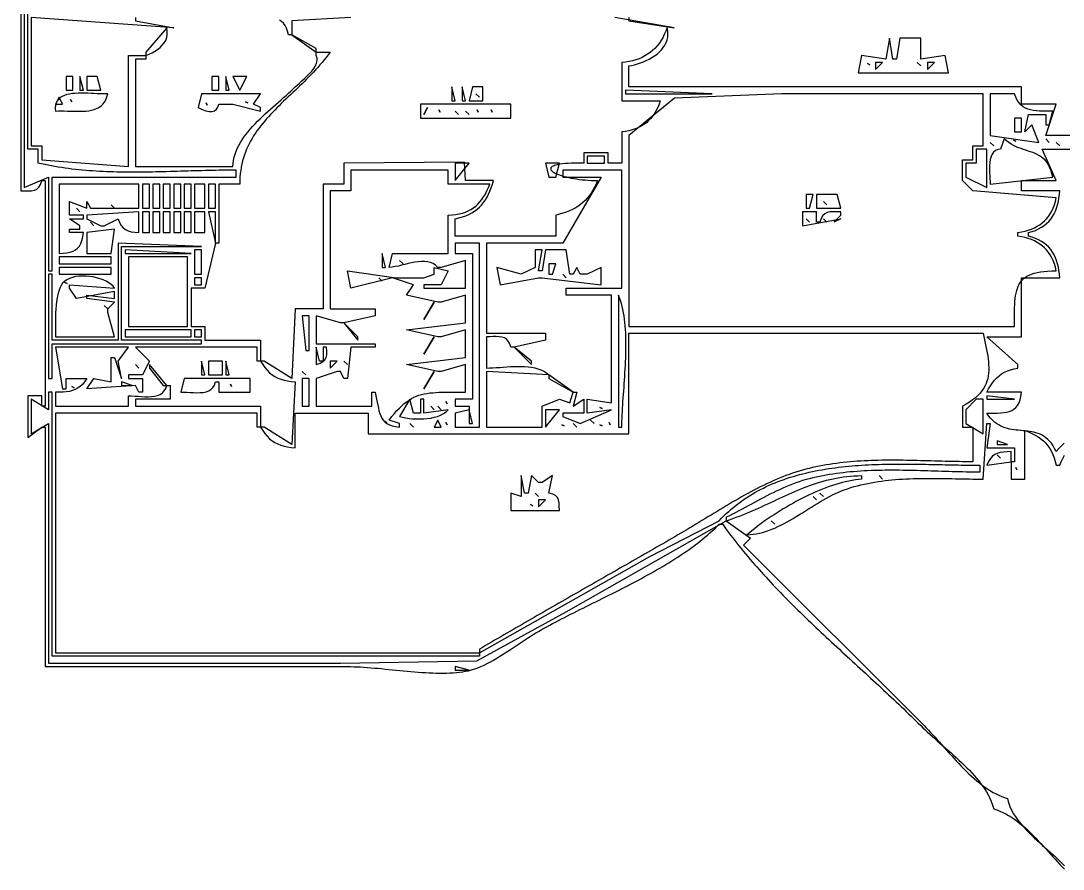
# Model space of a CAD drawing. Extents: x 0 to 792, y 0 to 1224.
# Drawn here: x 227 to 527, y 247.7 to 492 of the extents above; entities that cross this region are included whole.
import ezdxf

# ---------------------------------------------------------------- set-up
doc = ezdxf.new("R2010")
doc.units = 0
doc.layers.add('C7', color=7, linetype='CONTINUOUS')

msp = doc.modelspace()

# ---------------------------------------------------------------- linework, layer by layer
at = {"layer": 'C7'}
for points in [[(228, 578), (228, 444), (235, 447), (235, 420), (236, 420), (236, 447), (289, 447), (289, 449), (288.0175, 448.9979), (287.0322, 448.992), (286.0441, 448.9825), (285.0534, 448.9697), (284.0601, 448.9539), (283.0645, 448.9353), (282.0666, 448.9143), (281.0665, 448.8911), (280.0645, 448.866), (279.0605, 448.8393), (278.0547, 448.8113), (277.0473, 448.7822), (276.0383, 448.7524), (275.028, 448.7221), (274.0163, 448.6917), (273.0035, 448.6613), (271.9897, 448.6313), (270.9749, 448.602), (269.9594, 448.5736), (268.9432, 448.5464), (267.9264, 448.5208), (266.9092, 448.497), (265.8917, 448.4752), (264.8741, 448.4558), (263.8564, 448.4391), (262.8387, 448.4253), (261.8213, 448.4147), (260.8042, 448.4076), (259.7875, 448.4043), (258.7714, 448.4051), (257.7559, 448.4102), (256.7413, 448.4199), (255.7276, 448.4346), (254.715, 448.4545), (253.7035, 448.4798), (252.6934, 448.511), (251.6847, 448.5481), (250.6775, 448.5917), (249.672, 448.6418), (248.6683, 448.6988), (247.6665, 448.7631), (246.6668, 448.8348), (245.6692, 448.9142), (244.674, 449.0017), (243.6811, 449.0976), (242.6908, 449.202), (241.7031, 449.3153), (240.7182, 449.4378), (239.7363, 449.5698), (238.7573, 449.7115), (237.7815, 449.8632), (236.809, 450.0252), (235.8399, 450.1979), (234.8743, 450.3814), (233.9124, 450.576), (232.9542, 450.7821), (232, 451), (232, 455), (229, 455), (229, 520)], [(227, 575), (227, 443), (228.1449, 442.9932), (229.1824, 442.9959), (230.1098, 443.0579), (230.9243, 443.2289), (231.6233, 443.5589), (232.204, 444.0975), (232.6638, 444.8946), (233, 446), (234, 446), (234, 381), (233, 381), (233, 384), (229, 384), (229, 372), (233, 375), (234, 375), (234, 306), (321, 306), (321.9141, 305.9922), (322.8469, 305.9699), (323.7972, 305.9342), (324.7636, 305.8862), (325.7449, 305.8271), (326.7398, 305.7582), (327.7471, 305.6806), (328.7655, 305.5955), (329.7938, 305.5041), (330.8306, 305.4075), (331.8748, 305.307), (332.925, 305.2038), (333.9799, 305.099), (335.0384, 304.9938), (336.0992, 304.8895), (337.1609, 304.7871), (338.2224, 304.6879), (339.2823, 304.5931), (340.3394, 304.5039), (341.3924, 304.4213), (342.4402, 304.3468), (343.4813, 304.2813), (344.5145, 304.2261), (345.5387, 304.1825), (346.5524, 304.1515), (347.5545, 304.1343), (348.5437, 304.1322), (349.5187, 304.1464), (350.4782, 304.178), (351.421, 304.2282), (352.3459, 304.2981), (353.2515, 304.3891), (354.1366, 304.5023), (355, 304.6388), (355.8698, 304.8182), (356.7496, 305.0523), (357.6382, 305.3372), (358.5341, 305.669), (359.4361, 306.0438), (360.3429, 306.4578), (361.2532, 306.9069), (362.1657, 307.3874), (363.0791, 307.8952), (363.992, 308.4266), (364.9033, 308.9776), (365.8115, 309.5443), (366.7153, 310.1228), (367.6136, 310.7092), (368.5049, 311.2996), (369.388, 311.8901), (370.2615, 312.4769), (371.1243, 313.0559), (371.9748, 313.6234), (372.8119, 314.1753), (373.6343, 314.7079), (374.4406, 315.2172), (375.2296, 315.6993), (376, 316.1504), (376.7928, 316.5993), (377.5966, 317.0476), (378.4109, 317.4954), (379.2352, 317.9427), (380.0692, 318.3898), (380.9122, 318.8366), (381.764, 319.2835), (382.624, 319.7304), (383.4918, 320.1776), (384.3669, 320.6251), (385.2488, 321.0732), (386.1372, 321.5218), (387.0314, 321.9712), (387.9312, 322.4215), (388.836, 322.8728), (389.7454, 323.3253), (390.6589, 323.779), (391.5761, 324.2342), (392.4965, 324.6909), (393.4196, 325.1493), (394.345, 325.6095), (395.2722, 326.0716), (396.2009, 326.5357), (397.1304, 327.0021), (398.0604, 327.4708), (398.9904, 327.942), (399.92, 328.4157), (400.8487, 328.8922), (401.776, 329.3715), (402.7015, 329.8538), (403.6247, 330.3393), (404.5452, 330.8279), (405.4625, 331.32), (406.3762, 331.8155), (407.2858, 332.3147), (408.1908, 332.8177), (409.0908, 333.3245), (409.9853, 333.8354), (410.8739, 334.3505), (411.7561, 334.8698), (412.6315, 335.3936), (413.4996, 335.9219), (414.3599, 336.4549), (415.212, 336.9928), (416.0555, 337.5355), (416.8898, 338.0834), (417.7146, 338.6365), (418.5293, 339.1949), (419.3336, 339.7588), (420.1269, 340.3283), (420.9088, 340.9035), (421.6788, 341.4846), (422.4365, 342.0717), (423.1814, 342.6649), (423.9131, 343.2643), (424.6311, 343.8702), (425.335, 344.4826), (426.0243, 345.1016), (426.6985, 345.7274), (427.3572, 346.3602), (428, 347), (429, 347), (429.561, 346.2103), (430.1296, 345.4236), (430.7057, 344.6397), (431.2889, 343.8587), (431.8793, 343.0804), (432.4766, 342.3048), (433.0807, 341.532), (433.6914, 340.7618), (434.3087, 339.9942), (434.9322, 339.2291), (435.562, 338.4666), (436.1978, 337.7066), (436.8395, 336.9491), (437.4869, 336.1939), (438.1399, 335.4412), (438.7983, 334.6907), (439.462, 333.9426), (440.1309, 333.1967), (440.8047, 332.453), (441.4833, 331.7115), (442.1666, 330.9721), (442.8545, 330.2348), (443.5467, 329.4996), (444.2431, 328.7664), (444.9436, 328.0351), (445.6481, 327.3058), (446.3563, 326.5784), (447.0681, 325.8528), (447.7833, 325.1291), (448.5019, 324.4071), (449.2237, 323.6868), (449.9484, 322.9683), (450.6761, 322.2514), (451.4064, 321.5361), (452.1393, 320.8224), (452.8746, 320.1102), (453.6121, 319.3995), (454.3518, 318.6902), (455.0934, 317.9824), (455.8368, 317.2759), (456.5818, 316.5708), (457.3284, 315.867), (458.0763, 315.1644), (458.8254, 314.463), (459.5755, 313.7628), (460.3266, 313.0638), (461.0783, 312.3658), (461.8307, 311.6689), (462.5835, 310.973), (463.3366, 310.2781), (464.0898, 309.5841), (464.8431, 308.891), (465.5961, 308.1987), (466.3488, 307.5073), (467.1011, 306.8166), (467.8527, 306.1267), (468.6036, 305.4375), (469.3536, 304.7489), (470.1024, 304.0609), (470.8501, 303.3735), (471.5964, 302.6867), (472.3411, 302.0003), (473.0842, 301.3144), (473.8254, 300.6289), (474.5647, 299.9438), (475.3018, 299.259), (476.0367, 298.5745), (476.7691, 297.8902), (477.4989, 297.2062), (478.226, 296.5223), (478.9502, 295.8386), (479.6713, 295.155), (480.3893, 294.4714), (481.1039, 293.7878), (481.815, 293.1043), (482.5225, 292.4206), (483.2262, 291.7368), (483.9259, 291.0529), (484.6216, 290.3689), (485.313, 289.6845), (486, 289), (486.603, 288.4075), (487.2365, 287.8043), (487.8976, 287.1905), (488.5836, 286.5665), (489.2918, 285.9323), (490.0194, 285.2882), (490.7636, 284.6346), (491.5219, 283.9715), (492.2913, 283.2992), (493.0693, 282.618), (493.8529, 281.928), (494.6396, 281.2295), (495.4265, 280.5228), (496.2109, 279.808), (496.9901, 279.0854), (497.7613, 278.3552), (498.5219, 277.6176), (499.269, 276.8729), (499.9999, 276.1213), (500.7119, 275.3629), (501.4022, 274.5982), (502.0682, 273.8272), (502.707, 273.0502), (503.3159, 272.2674), (503.8922, 271.4791), (504.4332, 270.6854), (504.9361, 269.8867), (505.3981, 269.0831), (505.8166, 268.2748), (506.1887, 267.4621), (506.5118, 266.6453), (506.7832, 265.8245), (507, 265), (507.8862, 264.7218), (508.7602, 264.3904), (509.6222, 264.0088), (510.4725, 263.5801), (511.3113, 263.1071), (512.1389, 262.593), (512.9555, 262.0408), (513.7613, 261.4535), (514.5566, 260.8342), (515.3416, 260.1858), (516.1167, 259.5114), (516.882, 258.814), (517.6377, 258.0967), (518.3842, 257.3624), (519.1217, 256.6142), (519.8504, 255.8552), (520.5706, 255.0883), (521.2825, 254.3166), (521.9863, 253.5431), (522.6824, 252.7708), (523.3709, 252.0028), (524.0521, 251.242), (524.7263, 250.4916), (525.3936, 249.7545), (526.0544, 249.0337), (526.7089, 248.3324), (527.3573, 247.6535)], [(260, 493), (260, 492), (271, 490), (230, 493), (230, 456), (233, 456), (233, 452), (258, 450), (258, 482), (263, 482), (263, 481), (260, 481), (260, 450), (288, 450), (288.064, 450.9101), (288.1941, 451.8065), (288.3868, 452.6893), (288.6391, 453.5588), (288.9475, 454.4152), (289.3088, 455.259), (289.7198, 456.0902), (290.1772, 456.9093), (290.6777, 457.7164), (291.2181, 458.5118), (291.7951, 459.2959), (292.4055, 460.0688), (293.046, 460.8309), (293.7133, 461.5823), (294.4041, 462.3235), (295.1152, 463.0546), (295.8434, 463.776), (296.5854, 464.4878), (297.3379, 465.1904), (298.0976, 465.8841), (298.8613, 466.569), (299.6257, 467.2456), (300.3876, 467.914), (301.1437, 468.5745), (301.8908, 469.2273), (302.6255, 469.8729), (303.3446, 470.5114), (304.0449, 471.143), (304.723, 471.7682), (305.3758, 472.3871), (306, 473), (306.5417, 473.5171), (307.1759, 474.09), (307.8738, 474.7115), (308.6064, 475.3743), (309.345, 476.0711), (310.0605, 476.7947), (310.7242, 477.5378), (311.3072, 478.2932), (311.7805, 479.0536), (312.1153, 479.8117), (312.2827, 480.5603), (312.2539, 481.2921), (312, 482), (312, 483), (316, 483), (315.4445, 482.2296), (314.8745, 481.4737), (314.2909, 480.7313), (313.6948, 480.0018), (313.0871, 479.2844), (312.469, 478.5783), (311.8413, 477.8827), (311.2051, 477.1968), (310.5613, 476.52), (309.911, 475.8513), (309.2553, 475.1901), (308.595, 474.5356), (307.9312, 473.8871), (307.2648, 473.2436), (306.597, 472.6045), (305.9287, 471.9691), (305.2609, 471.3364), (304.5946, 470.7058), (303.9308, 470.0766), (303.2705, 469.4478), (302.6148, 468.8188), (301.9645, 468.1888), (301.3208, 467.557), (300.6846, 466.9226), (300.0569, 466.285), (299.4388, 465.6432), (298.8312, 464.9966), (298.2351, 464.3443), (297.6516, 463.6857), (297.0817, 463.0198), (296.5262, 462.3461), (295.9864, 461.6636), (295.4631, 460.9716), (294.9573, 460.2694), (294.4701, 459.5562), (294.0025, 458.8312), (293.5554, 458.0936), (293.1299, 457.3427), (292.727, 456.5777), (292.3477, 455.7979), (291.9929, 455.0024), (291.6638, 454.1905), (291.3612, 453.3614), (291.0862, 452.5144), (290.8398, 451.6487), (290.623, 450.7635), (290.4368, 449.858), (290.2822, 448.9315), (290.1602, 447.9832), (290.0719, 447.0124), (290.0181, 446.0182), (290, 445), (284, 445), (284, 428), (283, 428), (283, 437), (281, 437), (283, 428), (280, 415), (276, 415), (276, 404), (280, 404), (280, 400), (296, 400), (296, 394), (295, 394), (295, 398), (260, 398), (264, 394), (262, 390), (258, 390), (258, 389), (262, 389), (262, 385), (261, 385), (260, 387), (246, 386), (248, 389), (253, 388), (253, 395), (254, 395), (256, 389), (255, 394), (258, 398), (237, 398), (239, 386), (240, 386), (240, 389), (246, 389), (245.3689, 388.0663), (244.7206, 387.292), (244.0484, 386.6618), (243.3455, 386.1608), (242.6052, 385.7738), (241.8207, 385.4857), (240.9853, 385.2814), (240.0922, 385.1458), (239.1348, 385.0638), (238.1063, 385.0202), (237, 385), (237, 381), (258, 381), (258, 384), (258.8639, 383.9786), (259.7807, 383.9257), (260.7339, 383.8584), (261.7075, 383.7934), (262.6852, 383.7477), (263.6508, 383.7383), (264.5883, 383.7821), (265.4813, 383.896), (266.3137, 384.097), (267.0693, 384.4019), (267.7319, 384.8277), (268.2854, 385.3914), (268.7134, 386.1098), (269, 387), (270, 387), (270, 383), (260, 383), (260, 381), (296, 381), (296, 375), (295, 375), (295, 379), (237, 379), (237, 310), (359, 310), (359, 309), (236, 309), (236, 385), (235, 385), (235, 380), (230, 383), (230, 373), (235, 376), (235, 307), (319, 307), (358.286285, 307.61499), (384, 321.799377), (430, 348), (437, 343), (435, 341), (487, 289), (487.6117, 288.3784), (488.2308, 287.7316), (488.8571, 287.0618), (489.4906, 286.3716), (490.1314, 285.6632), (490.7794, 284.9389), (491.4346, 284.2012), (492.0971, 283.4523), (492.7667, 282.6947), (493.4437, 281.9307), (494.1278, 281.1626), (494.8191, 280.3928), (495.5177, 279.6236), (496.2235, 278.8574), (496.9365, 278.0966), (497.6567, 277.3435), (498.3841, 276.6005), (499.1187, 275.8698), (499.8605, 275.154), (500.6095, 274.4552), (501.3657, 273.7759), (502.129, 273.1185), (502.8996, 272.4852), (503.6774, 271.8784), (504.4623, 271.3006), (505.2544, 270.7539), (506.0537, 270.2409), (506.8601, 269.7638), (507.6738, 269.325), (508.4946, 268.9269), (509.3225, 268.5718), (510.1577, 268.262), (511, 268), (511.1895, 267.1238), (511.4539, 266.2584), (511.788, 265.4039), (512.1868, 264.5602), (512.6452, 263.7275), (513.1583, 262.9056), (513.721, 262.0946), (514.3283, 261.2946), (514.9751, 260.5056), (515.6564, 259.7275), (516.3671, 258.9605), (517.1024, 258.2044), (517.857, 257.4594), (518.626, 256.7255), (519.4044, 256.0027), (520.187, 255.291), (520.969, 254.5904), (521.7452, 253.901), (522.5106, 253.2228), (523.2602, 252.5557), (523.989, 251.8999), (524.6919, 251.2553), (525.3639, 250.622), (526, 250), (526.6816, 249.3153), (527.3627, 248.6253)], [(322, 493), (305, 492), (305, 488), (304, 488), (303.7679, 489.0381), (303.4487, 489.9257), (303.0478, 490.6742), (302.571, 491.2952), (302.024, 491.8001), (301.4125, 492.2007)], [(402, 493), (402, 492), (415, 490), (398, 493)], [(269, 490), (263, 483), (263, 482), (263.8947, 482.3843), (264.7656, 482.8071), (265.5982, 483.2722), (266.3781, 483.7834), (267.0911, 484.3447), (267.7227, 484.9599), (268.2586, 485.6329), (268.6844, 486.3675), (268.9859, 487.1676), (269.1485, 488.0372), (269.158, 488.98), (269, 490)], [(413, 490), (412.6245, 488.9859), (412.2076, 488.0287), (411.7495, 487.1279), (411.2502, 486.2828), (410.7099, 485.493), (410.1286, 484.7579), (409.5066, 484.0769), (408.8438, 483.4495), (408.1404, 482.8751), (407.3964, 482.3532), (406.6121, 481.8831), (405.7875, 481.4645), (404.9227, 481.0966), (404.0179, 480.779), (403.0731, 480.5111), (402.0884, 480.2923), (401.064, 480.1221), (400, 480), (400, 469), (411, 469), (410.6819, 467.9949), (410.3118, 467.0521), (409.8901, 466.1707), (409.4175, 465.3502), (408.8947, 464.5898), (408.3221, 463.8889), (407.7005, 463.2467), (407.0304, 462.6627), (406.3126, 462.136), (405.5475, 461.6661), (404.7358, 461.2523), (403.8781, 460.8938), (402.9751, 460.59), (402.0273, 460.3402), (401.0354, 460.1438), (400, 460), (400, 451), (396, 451), (396, 454), (389, 454), (389, 451), (387.7318, 451.0161), (386.5647, 451.0109), (385.4963, 450.9854), (384.5242, 450.9407), (383.6461, 450.878), (382.8596, 450.7983), (382.1624, 450.7029), (381.5522, 450.5928), (381.0266, 450.4691), (380.5833, 450.3329), (380.2199, 450.1855), (379.9341, 450.0278), (379.7236, 449.861), (379.586, 449.6863), (379.519, 449.5047), (379.5202, 449.3174), (379.5874, 449.1254), (379.7181, 448.93), (379.91, 448.7322), (380.1608, 448.5331), (380.4681, 448.3339), (380.8296, 448.1357), (381.243, 447.9395), (381.7059, 447.7466), (382.216, 447.5581), (382.7709, 447.3749), (383.3683, 447.1984), (384.0059, 447.0295), (384.6812, 446.8695), (385.3921, 446.7194), (386.1361, 446.5803), (386.9109, 446.4534), (387.7141, 446.3398), (388.5434, 446.2406), (389.3966, 446.157), (390.2711, 446.09), (391.1648, 446.0407), (392.0751, 446.0103), (393, 446), (392.5797, 445.001), (392.1298, 444.0649), (391.6491, 443.1892), (391.1362, 442.3718), (390.59, 441.6103), (390.0094, 440.9025), (389.393, 440.246), (388.7397, 439.6385), (388.0483, 439.0778), (387.3176, 438.5615), (386.5463, 438.0874), (385.7333, 437.6532), (384.8773, 437.2566), (383.9772, 436.8952), (383.0318, 436.5669), (382.0397, 436.2692), (381, 436), (381, 430), (352, 430), (352, 435), (353.0958, 435.2311), (354.1238, 435.514), (355.0865, 435.8488), (355.986, 436.2353), (356.8248, 436.6737), (357.6052, 437.1641), (358.3294, 437.7065), (358.9999, 438.3008), (359.619, 438.9473), (360.189, 439.6459), (360.7122, 440.3967), (361.1909, 441.1997), (361.6276, 442.055), (362.0245, 442.9626), (362.384, 443.9226), (362.7084, 444.9351), (363, 446), (355, 446), (354.664368, 451.308624), (320, 451), (320, 445), (314, 445), (314, 409), (306, 409), (305, 389), (297, 394), (296, 394), (296.6085, 393.0062), (297.2403, 392.1202), (297.9007, 391.3366), (298.5948, 390.65), (299.3281, 390.0549), (300.1057, 389.5461), (300.933, 389.118), (301.8153, 388.7653), (302.7578, 388.4825), (303.7659, 388.2643), (304.8449, 388.1052), (306, 388), (305, 370), (297, 375), (296, 375), (296.6085, 374.0062), (297.2403, 373.1202), (297.9007, 372.3366), (298.5948, 371.65), (299.3281, 371.0549), (300.1057, 370.5461), (300.933, 370.118), (301.8153, 369.7653), (302.7578, 369.4825), (303.7659, 369.2643), (304.8449, 369.1052), (306, 369), (306, 379), (327, 379), (327, 373), (402, 373), (402, 402), (504, 402), (504.1977, 401.0303), (504.3968, 400.0752), (504.5935, 399.1347), (504.7834, 398.209), (504.9627, 397.2979), (505.1273, 396.4014), (505.2731, 395.5197), (505.396, 394.6528), (505.4921, 393.8005), (505.5572, 392.963), (505.5873, 392.1403), (505.5783, 391.3324), (505.5262, 390.5393), (505.427, 389.761), (505.2765, 388.9975), (505.0707, 388.2489), (504.8057, 387.5152), (504.4772, 386.7964), (504.0813, 386.0925), (503.6139, 385.4035), (503.071, 384.7295), (502.4485, 384.0704), (501.7423, 383.4263), (500.9484, 382.7972), (500.0628, 382.1831), (499.0813, 381.584), (498, 381), (498, 375), (501, 375), (501, 365), (500.0171, 365.0023), (499.0309, 365.0092), (498.0417, 365.0202), (497.0495, 365.0348), (496.0546, 365.0526), (495.057, 365.0732), (494.057, 365.0961), (493.0547, 365.121), (492.0503, 365.1475), (491.0439, 365.175), (490.0357, 365.2032), (489.0259, 365.2316), (488.0146, 365.2599), (487.002, 365.2875), (485.9882, 365.3141), (484.9735, 365.3393), (483.9579, 365.3626), (482.9417, 365.3835), (481.925, 365.4018), (480.9079, 365.4169), (479.8907, 365.4284), (478.8735, 365.4359), (477.8564, 365.4389), (476.8397, 365.4371), (475.8234, 365.4301), (474.8078, 365.4173), (473.7929, 365.3984), (472.7791, 365.3729), (471.7663, 365.3405), (470.7549, 365.3007), (469.7449, 365.253), (468.7366, 365.1971), (467.73, 365.1325), (466.7254, 365.0588), (465.7228, 364.9755), (464.7226, 364.8823), (463.7248, 364.7787), (462.7295, 364.6644), (461.7371, 364.5388), (460.7475, 364.4015), (459.7611, 364.2522), (458.7779, 364.0903), (457.7981, 363.9156), (456.8218, 363.7274), (455.8493, 363.5255), (454.8807, 363.3094), (453.9162, 363.0787), (452.9559, 362.8329), (452, 362.5717), (451.0356, 362.2899), (450.0763, 361.9907), (449.1221, 361.6749), (448.1728, 361.343), (447.2282, 360.9956), (446.2883, 360.6333), (445.3528, 360.2569), (444.4217, 359.8668), (443.4949, 359.4638), (442.5721, 359.0484), (441.6533, 358.6212), (440.7384, 358.183), (439.8271, 357.7342), (438.9194, 357.2756), (438.0151, 356.8077), (437.1142, 356.3313), (436.2164, 355.8468), (435.3217, 355.3549), (434.4298, 354.8563), (433.5408, 354.3516), (432.6544, 353.8413), (431.7704, 353.3262), (430.8889, 352.8068), (430.0096, 352.2837), (429.1325, 351.7577), (428.2573, 351.2292), (427.3839, 350.699), (426.5123, 350.1676), (425.6423, 349.6357), (424.7737, 349.1038), (423.9064, 348.5727), (423.0403, 348.043), (422.1753, 347.5151), (421.3112, 346.9899), (420.4479, 346.4679), (419.5853, 345.9497), (418.7231, 345.4359), (417.8614, 344.9272), (417, 344.4243), (416.1227, 343.9154), (415.2451, 343.4069), (414.3674, 342.8989), (413.4894, 342.3912), (412.6112, 341.8839), (411.7327, 341.3769), (410.8541, 340.8702), (409.9753, 340.3639), (409.0962, 339.8579), (408.2171, 339.3521), (407.3377, 338.8466), (406.4582, 338.3414), (405.5785, 337.8364), (404.6988, 337.3316), (403.8188, 336.8271), (402.9388, 336.3227), (402.0587, 335.8185), (401.1785, 335.3144), (400.2981, 334.8105), (399.4177, 334.3067), (398.5373, 333.8031), (397.6567, 333.2995), (396.7762, 332.796), (395.8955, 332.2926), (395.0149, 331.7892), (394.1342, 331.2858), (393.2535, 330.7825), (392.3729, 330.2792), (391.4922, 329.7759), (390.6115, 329.2725), (389.7309, 328.7691), (388.8503, 328.2656), (387.9698, 327.7621), (387.0893, 327.2584), (386.2088, 326.7547), (385.3285, 326.2508), (384.4482, 325.7468), (383.568, 325.2426), (382.688, 324.7383), (381.808, 324.2338), (380.9282, 323.729), (380.0485, 323.2241), (379.1689, 322.7189), (378.2895, 322.2135), (377.4102, 321.7078), (376.5312, 321.2019), (375.6523, 320.6956), (374.7735, 320.189), (373.895, 319.6822), (373.0167, 319.1749), (372.1386, 318.6673), (371.2608, 318.1594), (370.3832, 317.651), (369.5058, 317.1423), (368.6287, 316.6331), (367.7518, 316.1235), (366.8752, 315.6134), (365.9989, 315.1029), (365.1229, 314.5919), (364.2472, 314.0803), (363.3718, 313.5683), (362.4968, 313.0558), (361.622, 312.5427), (360.7477, 312.029), (359.8736, 311.5148), (359, 311), (359, 310), (408, 337.719147), (428, 348), (428.6668, 348.7054), (429.3451, 349.3907), (430.0344, 350.0561), (430.7346, 350.7018), (431.4455, 351.3282), (432.1669, 351.9356), (432.8985, 352.5242), (433.6402, 353.0943), (434.3916, 353.6462), (435.1527, 354.1802), (435.9232, 354.6966), (436.7028, 355.1957), (437.4914, 355.6776), (438.2888, 356.1428), (439.0946, 356.5916), (439.9088, 357.0241), (440.7311, 357.4407), (441.5613, 357.8416), (442.3991, 358.2273), (443.2444, 358.5978), (444.0969, 358.9536), (444.9565, 359.2948), (445.8228, 359.6219), (446.6958, 359.935), (447.5751, 360.2345), (448.4606, 360.5206), (449.352, 360.7937), (450.2492, 361.054), (451.1519, 361.3017), (452.0599, 361.5373), (452.973, 361.7609), (453.8909, 361.9728), (454.8135, 362.1734), (455.7405, 362.3629), (456.6718, 362.5417), (457.6071, 362.7099), (458.5462, 362.8678), (459.4888, 363.0159), (460.4348, 363.1543), (461.384, 363.2833), (462.3361, 363.4032), (463.2909, 363.5143), (464.2483, 363.6169), (465.2079, 363.7112), (466.1696, 363.7976), (467.1331, 363.8764), (468.0983, 363.9477), (469.0649, 364.012), (470.0328, 364.0694), (471.0016, 364.1203), (471.9712, 364.165), (472.9414, 364.2037), (473.912, 364.2368), (474.8826, 364.2644), (475.8532, 364.287), (476.8236, 364.3047), (477.7934, 364.3179), (478.7624, 364.3269), (479.7306, 364.3319), (480.6976, 364.3332), (481.6632, 364.3311), (482.6272, 364.3259), (483.5894, 364.3178), (484.5497, 364.3072), (485.5077, 364.2944), (486.4632, 364.2796), (487.4161, 364.2631), (488.3661, 364.2452), (489.3131, 364.2262), (490.2567, 364.2063), (491.1968, 364.1859), (492.1332, 364.1652), (493.0656, 364.1446), (493.9938, 364.1242), (494.9177, 364.1044), (495.837, 364.0855), (496.7514, 364.0678), (497.6609, 364.0515), (498.5651, 364.0369), (499.4638, 364.0244), (500.3569, 364.0141), (501.2441, 364.0064), (502.1252, 364.0016), (503, 364), (503, 362), (502.0223, 362.0025), (501.0407, 362.0098), (500.0556, 362.0215), (499.067, 362.0372), (498.0751, 362.0565), (497.0801, 362.0788), (496.0821, 362.1039), (495.0815, 362.1313), (494.0783, 362.1606), (493.0727, 362.1913), (492.0649, 362.2231), (491.0552, 362.2555), (490.0436, 362.2882), (489.0304, 362.3206), (488.0157, 362.3524), (486.9997, 362.3832), (485.9827, 362.4125), (484.9647, 362.44), (483.946, 362.4652), (482.9268, 362.4877), (481.9072, 362.5071), (480.8874, 362.5229), (479.8676, 362.5348), (478.848, 362.5424), (477.8288, 362.5451), (476.8101, 362.5427), (475.7922, 362.5346), (474.7751, 362.5205), (473.7592, 362.5), (472.7445, 362.4726), (471.7313, 362.4379), (470.7197, 362.3955), (469.71, 362.3451), (468.7022, 362.286), (467.6967, 362.2181), (466.6935, 362.1407), (465.6929, 362.0536), (464.695, 361.9563), (463.7, 361.8484), (462.7081, 361.7295), (461.7195, 361.5991), (460.7344, 361.4568), (459.7529, 361.3023), (458.7753, 361.1351), (457.8016, 360.9547), (456.8322, 360.7608), (455.8671, 360.553), (454.9066, 360.3309), (453.9508, 360.0939), (453, 359.8418), (452.0028, 359.5542), (451.019, 359.2428), (450.0477, 358.9092), (449.088, 358.5548), (448.139, 358.1812), (447.1998, 357.7898), (446.2694, 357.3823), (445.3469, 356.96), (444.4316, 356.5246), (443.5223, 356.0775), (442.6182, 355.6202), (441.7185, 355.1543), (440.8222, 354.6813), (439.9283, 354.2027), (439.036, 353.7199), (438.1444, 353.2346), (437.2526, 352.7482), (436.3596, 352.2622), (435.4645, 351.7782), (434.5665, 351.2977), (433.6646, 350.8221), (432.7579, 350.3531), (431.8455, 349.892), (430.9265, 349.4405), (430, 349), (430, 348), (430.9783, 348.3185), (431.9442, 348.6501), (432.8983, 348.9939), (433.8413, 349.3486), (434.7741, 349.7135), (435.6975, 350.0873), (436.612, 350.4692), (437.5186, 350.858), (438.418, 351.2529), (439.3109, 351.6527), (440.1981, 352.0565), (441.0803, 352.4632), (441.9584, 352.8719), (442.833, 353.2814), (443.7049, 353.6909), (444.5749, 354.0992), (445.4437, 354.5054), (446.3121, 354.9085), (447.1809, 355.3074), (448.0508, 355.7011), (448.9225, 356.0886), (449.7968, 356.469), (450.6746, 356.8411), (451.5564, 357.204), (452.4432, 357.5566), (453.3356, 357.8979), (454.2344, 358.227), (455.1403, 358.5428), (456.0542, 358.8443), (456.9768, 359.1305), (457.9088, 359.4003), (458.851, 359.6528), (459.8041, 359.8869), (460.7689, 360.1016), (461.7462, 360.2959), (462.7368, 360.4689), (463.7413, 360.6194), (464.7605, 360.7464), (465.7952, 360.849), (466.8462, 360.9261), (467.9142, 360.9768), (469, 361), (469, 360), (468.0973, 359.9059), (467.1848, 359.782), (466.2633, 359.6292), (465.3337, 359.4485), (464.3969, 359.2409), (463.4539, 359.0071), (462.5054, 358.7483), (461.5524, 358.4654), (460.5959, 358.1592), (459.6366, 357.8308), (458.6756, 357.481), (457.7136, 357.1109), (456.7517, 356.7213), (455.7906, 356.3133), (454.8314, 355.8877), (453.8748, 355.4456), (452.9218, 354.9878), (451.9733, 354.5152), (451.0302, 354.029), (450.0934, 353.5299), (449.1638, 353.0189), (448.2423, 352.497), (447.3297, 351.9651), (446.427, 351.4242), (445.5351, 350.8752), (444.6549, 350.3191), (443.7872, 349.7567), (442.933, 349.1891), (442.0932, 348.6172), (441.2687, 348.0419), (440.4603, 347.4642), (439.669, 346.885), (438.8957, 346.3053), (438.1412, 345.726), (437.4065, 345.148), (436.6924, 344.5724), (436, 344), (436.8896, 344.0221), (437.7795, 344.0988), (438.6696, 344.2271), (439.5597, 344.404), (440.4497, 344.6264), (441.3395, 344.8915), (442.229, 345.1962), (443.118, 345.5375), (444.0064, 345.9124), (444.8941, 346.3178), (445.7811, 346.7509), (446.667, 347.2086), (447.5519, 347.6879), (448.4356, 348.1858), (449.318, 348.6993), (450.199, 349.2254), (451.0784, 349.7611), (451.9561, 350.3034), (452.8321, 350.8493), (453.7061, 351.3958), (454.5781, 351.9399), (455.4479, 352.4787), (456.3154, 353.009), (457.1805, 353.528), (458.0431, 354.0325), (458.903, 354.5197), (459.7601, 354.9865), (460.6144, 355.4299), (461.4656, 355.8469), (462.3137, 356.2345), (463.1585, 356.5898), (464, 356.9097), (464.9514, 357.2388), (465.9082, 357.5462), (466.8703, 357.8325), (467.8373, 358.0985), (468.8091, 358.3449), (469.7854, 358.5723), (470.7659, 358.7815), (471.7506, 358.9731), (472.739, 359.1478), (473.731, 359.3063), (474.7263, 359.4494), (475.7248, 359.5778), (476.7261, 359.692), (477.7301, 359.7928), (478.7365, 359.881), (479.7451, 359.9572), (480.7557, 360.0221), (481.7679, 360.0764), (482.7816, 360.1208), (483.7966, 360.156), (484.8126, 360.1827), (485.8294, 360.2016), (486.8467, 360.2133), (487.8644, 360.2187), (488.8821, 360.2183), (489.8997, 360.2129), (490.9169, 360.2032), (491.9335, 360.1898), (492.9493, 360.1736), (493.9639, 360.155), (494.9773, 360.135), (495.9891, 360.1141), (496.9991, 360.093), (498.0071, 360.0725), (499.0129, 360.0532), (500.0162, 360.0359), (501.0168, 360.0212), (502.0144, 360.0099), (503.0089, 360.0025), (504, 360), (505, 376), (506, 376), (505, 369), (513, 369), (513, 365), (512, 365), (512, 368), (510.8423, 367.9053), (509.8055, 367.7956), (508.8785, 367.6399), (508.0503, 367.4071), (507.3096, 367.0661), (506.6453, 366.5859), (506.0464, 365.9355), (505.5016, 365.0839), (505, 364), (512, 365), (512, 360), (516, 360), (516, 374), (517.0491, 373.6108), (518.0329, 373.1798), (518.9519, 372.705), (519.8069, 372.1843), (520.5987, 371.6156), (521.328, 370.9969), (521.9956, 370.3261), (522.602, 369.6012), (523.1482, 368.8201), (523.6348, 367.9808), (524.0625, 367.0812), (524.4321, 366.1192), (524.7444, 365.0928), (525, 364), (526, 364), (526.4491, 365.016), (526.9005, 365.9741), (527.3611, 366.8772)], [(530, 459), (522, 459), (525, 468), (515, 468), (515, 473), (402, 473), (402, 479), (402.806, 479.148), (403.6352, 479.3406), (404.4792, 479.5773), (405.3297, 479.8577), (406.1782, 480.1815), (407.0166, 480.5483), (407.8363, 480.9578), (408.6291, 481.4096), (409.3866, 481.9034), (410.1004, 482.4387), (410.7622, 483.0152), (411.3637, 483.6327), (411.8964, 484.2906), (412.3521, 484.9887), (412.7223, 485.7265), (412.9988, 486.5038), (413.1731, 487.3201), (413.237, 488.1752), (413.1821, 489.0686), (413, 490)], [(305, 488), (312, 483), (312, 484), (305, 488)], [(477, 487), (476, 481), (469, 482), (468, 477), (494, 477), (493, 482), (486, 481), (486, 487), (480, 487), (479, 481), (478, 481), (477, 487)], [(473, 480), (473, 478), (475, 480), (473, 480)], [(485, 480), (486, 479), (485, 480)], [(488, 480), (488, 478), (490, 480), (488, 480)], [(470.666656, 479.666656), (471.333344, 479.333344), (470.666656, 479.666656)], [(240, 476), (240, 472), (242, 472), (242, 476), (240, 476)], [(244, 476), (244, 472), (245, 472), (244, 476)], [(246, 476), (246, 472), (250, 472), (249, 476), (246, 476)], [(282, 476), (282, 472), (284, 472), (284, 476), (282, 476)], [(286, 476), (286, 472), (287, 472), (286, 476)], [(288, 476), (290, 472), (292, 476), (288, 476)], [(237, 466), (237.8039, 466.0397), (238.64, 466.0504), (239.5018, 466.0398), (240.3829, 466.0155), (241.2766, 465.9854), (242.1766, 465.9571), (243.0763, 465.9384), (243.9692, 465.9369), (244.8488, 465.9604), (245.7086, 466.0166), (246.5421, 466.1132), (247.3428, 466.258), (248.1042, 466.4586), (248.8197, 466.7227), (249.483, 467.0582), (250.0874, 467.4726), (250.6266, 467.9738), (251.0939, 468.5694), (251.4829, 469.2671), (251.7871, 470.0747), (252, 471), (251.3266, 470.9668), (250.5908, 470.9615), (249.8019, 470.9776), (248.9689, 471.0087), (248.1012, 471.0485), (247.2078, 471.0907), (246.298, 471.1288), (245.3809, 471.1566), (244.4657, 471.1676), (243.5617, 471.1555), (242.678, 471.1139), (241.8237, 471.0364), (241.0081, 470.9168), (240.2404, 470.7486), (239.5297, 470.5255), (238.8853, 470.2411), (238.3162, 469.8891), (237.8318, 469.463), (237.4411, 468.9566), (237.1534, 468.3634), (236.9778, 467.6772), (236.9236, 466.8915), (237, 466)], [(279, 471), (278, 467), (279.2007, 466.4567), (280.2822, 466.0905), (281.2396, 465.9084), (282.0681, 465.9171), (282.7632, 466.1237), (283.32, 466.5351), (283.7338, 467.1582), (284, 468), (287, 468), (288, 468), (296, 466), (296, 467), (294, 468), (296, 471), (279, 471)], [(351, 473), (351, 469), (352, 469), (351, 473)], [(354, 473), (354, 469), (355, 469), (354, 473)], [(357, 473), (356, 469), (360, 469), (360, 473), (357, 473)], [(358, 471), (359, 470), (358, 471)], [(401, 472), (401, 471), (426, 471), (401, 472)], [(402, 459), (402, 404), (513, 404), (512.9992, 405.1636), (512.9993, 406.2804), (513.0038, 407.3508), (513.0163, 408.375), (513.0404, 409.3534), (513.0797, 410.2864), (513.1376, 411.1743), (513.2179, 412.0173), (513.324, 412.816), (513.4595, 413.5705), (513.628, 414.2813), (513.833, 414.9487), (514.0782, 415.573), (514.3671, 416.1545), (514.7033, 416.6937), (515.0903, 417.1908), (515.5317, 417.6462), (516.0312, 418.0603), (516.5921, 418.4333), (517.2182, 418.7656), (517.913, 419.0575), (518.6801, 419.3095), (519.523, 419.5217), (520.4453, 419.6947), (521.4506, 419.8286), (522.5424, 419.9239), (523.7243, 419.9809), (525, 420), (524.7575, 421.0378), (524.4623, 422.0131), (524.1148, 422.9272), (523.7154, 423.7812), (523.2646, 424.5765), (522.7628, 425.3144), (522.2104, 425.996), (521.6078, 426.6227), (520.9556, 427.1957), (520.2541, 427.7163), (519.5037, 428.1858), (518.7049, 428.6055), (517.8582, 428.9765), (516.9639, 429.3002), (516.0224, 429.5778), (515.0343, 429.8106), (514, 430), (514, 431), (515.0343, 431.1893), (516.0224, 431.4221), (516.9639, 431.6997), (517.8582, 432.0234), (518.7049, 432.3944), (519.5037, 432.814), (520.2541, 433.2835), (520.9556, 433.8042), (521.6078, 434.3772), (522.2104, 435.0039), (522.7628, 435.6855), (523.2646, 436.4233), (523.7154, 437.2186), (524.1148, 438.0727), (524.4623, 438.9867), (524.7575, 439.9621), (525, 441), (501, 443), (498, 446), (498, 452), (501, 452), (501, 456), (504, 456), (504, 471), (446, 471), (415.143494, 469.682098), (402, 459)], [(506, 471), (506, 459), (520, 457), (518, 462), (516, 460), (517, 465), (522, 465), (522, 462), (523, 462), (524, 466), (523.0087, 465.9963), (522.0388, 465.9915), (521.0938, 465.9968), (520.1773, 466.0237), (519.2929, 466.0835), (518.4441, 466.1877), (517.6346, 466.3476), (516.8679, 466.5746), (516.1476, 466.8802), (515.4772, 467.2756), (514.8604, 467.7723), (514.3007, 468.3817), (513.8016, 469.1152), (513.3669, 469.9842), (513, 471), (506, 471)], [(238, 470), (237, 468), (239, 468), (238, 470)], [(241.333328, 469.333344), (241.666672, 468.666656), (241.333328, 469.333344)], [(280.333344, 468.333344), (280.666656, 467.666656), (280.333344, 468.333344)], [(291.666656, 468.666656), (292.333344, 468.333344), (291.666656, 468.666656)], [(342, 468), (342, 464), (368, 464), (368, 468), (342, 468)], [(344, 467), (343, 465), (344, 467)], [(347.333344, 466.333344), (347.666656, 465.666656), (347.333344, 466.333344)], [(352, 466), (353, 465), (352, 466)], [(355, 466), (356, 465), (355, 466)], [(358.333344, 466.333344), (358.666656, 465.666656), (358.333344, 466.333344)], [(362.333344, 466.333344), (362.666656, 465.666656), (362.333344, 466.333344)], [(513, 464), (513, 460), (515, 460), (515, 464), (513, 464)], [(510, 458), (509, 455), (508.1682, 454.9287), (507.4909, 454.6587), (506.9532, 454.2147), (506.5401, 453.6218), (506.2369, 452.905), (506.0287, 452.0892), (505.9007, 451.1995), (505.8379, 450.2609), (505.8255, 449.2983), (505.8487, 448.3366), (505.8926, 447.401), (505.9423, 446.5164), (505.9831, 445.7077), (506, 445), (524, 447), (523.7448, 448.0714), (523.44, 449.0255), (523.0885, 449.8709), (522.6932, 450.6163), (522.2569, 451.2705), (521.7824, 451.8423), (521.2727, 452.3404), (520.7307, 452.7735), (520.1592, 453.1504), (519.561, 453.4797), (518.9391, 453.7704), (518.2963, 454.031), (517.6355, 454.2704), (516.9596, 454.4972), (516.2714, 454.7203), (515.5738, 454.9483), (514.8697, 455.19), (514.162, 455.4542), (513.4535, 455.7495), (512.7471, 456.0848), (512.0457, 456.4687), (511.3521, 456.9101), (510.6692, 457.4176), (510, 458)], [(506, 457), (507, 456), (506, 457)], [(512.666687, 457.666656), (513.333313, 457.333344), (512.666687, 457.666656)], [(522, 458), (523, 457), (522, 458)], [(525, 457), (526, 456), (525, 457)], [(390, 453), (390, 451), (395, 451), (395, 453), (390, 453)], [(502, 455), (502, 451), (499, 451), (499, 447), (505, 444), (505, 455), (502, 455)], [(527.2708, 370.3347), (526.5249, 369.6032), (525.7704, 368.8246), (525, 368), (524.5544, 368.8631), (524.0891, 369.6343), (523.605, 370.3193), (523.1033, 370.9234), (522.585, 371.4523), (522.051, 371.9115), (521.5025, 372.3066), (520.9405, 372.6431), (520.366, 372.9265), (519.7801, 373.1625), (519.1838, 373.3565), (518.5782, 373.514), (517.9642, 373.6408), (517.3431, 373.7422), (516.7156, 373.8239), (516.0831, 373.8913), (515.4464, 373.9501), (514.8065, 374.0058), (514.1647, 374.0639), (513.5218, 374.13), (512.879, 374.2096), (512.2373, 374.3083), (511.5977, 374.4317), (510.9612, 374.5852), (510.329, 374.7744), (509.702, 375.0048), (509.0813, 375.2821), (508.4679, 375.6118), (507.8629, 375.9993), (507.2673, 376.4504), (506.6822, 376.9704), (506.1085, 377.565), (505.5475, 378.2396), (505, 379), (506.0746, 378.9979), (507.1071, 378.9986), (508.0937, 379.0146), (509.0307, 379.0586), (509.9145, 379.1431), (510.7412, 379.2809), (511.5071, 379.4845), (512.2085, 379.7666), (512.8418, 380.1399), (513.403, 380.6168), (513.8887, 381.2102), (514.2949, 381.9325), (514.618, 382.7965), (514.8543, 383.8148), (515, 385), (505, 385), (505.5383, 385.9803), (506.0889, 386.8842), (506.6594, 387.7129), (507.2578, 388.4676), (507.8921, 389.1497), (508.5702, 389.7605), (509.2999, 390.3012), (510.0891, 390.7732), (510.9459, 391.1778), (511.878, 391.5163), (512.8934, 391.7899), (514, 392), (514, 393), (505, 401), (515, 401), (515, 418), (526, 418), (525.9188, 419.0634), (525.791, 420.0889), (525.6148, 421.075), (525.3881, 422.0205), (525.1093, 422.924), (524.7763, 423.7841), (524.3873, 424.5995), (523.9403, 425.3689), (523.4336, 426.0909), (522.8651, 426.7641), (522.2331, 427.3873), (521.5356, 427.9591), (520.7707, 428.4782), (519.9366, 428.9431), (519.0314, 429.3526), (518.0531, 429.7053), (517, 430), (517, 431), (518.0531, 431.2946), (519.0314, 431.6473), (519.9366, 432.0568), (520.7707, 432.5217), (521.5356, 433.0408), (522.2331, 433.6126), (522.8651, 434.2358), (523.4336, 434.909), (523.9403, 435.631), (524.3873, 436.4004), (524.7763, 437.2158), (525.1093, 438.0759), (525.3881, 438.9794), (525.6148, 439.9249), (525.791, 440.911), (525.9188, 441.9365), (526, 443), (515, 443), (515, 446), (525, 446), (521, 455), (530, 455)], [(352, 451), (352, 446), (356, 451), (352, 451)], [(378, 451), (379, 447), (381, 447), (382, 451), (378, 451)], [(322, 449), (322, 443), (316, 443), (316, 409), (329, 409), (329, 407), (320, 405), (319, 405), (312, 407), (312, 399), (329, 399), (329, 398), (322, 398), (321, 389), (320, 389), (319, 391), (318, 391), (312, 389), (312, 381), (328, 381), (328, 385), (329, 385), (329.217, 384.0192), (329.4018, 383.0681), (329.5677, 382.1506), (329.7279, 381.2703), (329.8954, 380.4311), (330.0835, 379.6369), (330.3055, 378.8913), (330.5744, 378.1983), (330.9034, 377.5615), (331.3059, 376.9849), (331.7949, 376.4721), (332.3837, 376.0271), (333.0853, 375.6535), (333.9132, 375.3553), (334.8803, 375.1362), (336, 375), (336, 376), (333, 377), (333.7628, 377.9912), (334.5065, 378.898), (335.2341, 379.724), (335.949, 380.473), (336.6544, 381.1488), (337.3535, 381.7549), (338.0495, 382.2952), (338.7458, 382.7734), (339.4454, 383.1932), (340.1518, 383.5583), (340.868, 383.8724), (341.5974, 384.1393), (342.3431, 384.3627), (343.1084, 384.5463), (343.8966, 384.6938), (344.7109, 384.809), (345.5545, 384.8955), (346.4306, 384.9571), (347.3425, 384.9976), (348.2935, 385.0205), (349.2867, 385.0297), (350.3254, 385.0289), (351.4128, 385.0218), (352.5523, 385.0122), (353.7469, 385.0036), (355, 385), (355, 393), (348, 391), (347, 391), (338, 393), (355, 395), (355, 403), (348, 401), (347, 401), (338, 403), (355, 405), (355, 413), (348, 411), (347, 411), (338, 413), (340, 416), (334, 418), (322, 415), (321, 420), (335, 418), (342, 418), (343, 418), (346, 419), (346, 421), (350, 420), (348, 416), (343, 416), (343, 415), (355, 415), (355, 423), (348, 421), (347, 421), (346.346, 421.6259), (345.6305, 422.0933), (344.8603, 422.4183), (344.0424, 422.617), (343.1835, 422.7054), (342.2906, 422.6996), (341.3705, 422.6157), (340.4302, 422.4698), (339.4763, 422.278), (338.5159, 422.0563), (337.5558, 421.8209), (336.6028, 421.5877), (335.6639, 421.373), (334.7459, 421.1927), (333.8556, 421.063), (333, 421), (334, 425), (350, 425), (350, 436), (351.1154, 436.0834), (352.1652, 436.2152), (353.1523, 436.3969), (354.0795, 436.6298), (354.9498, 436.9156), (355.766, 437.2556), (356.531, 437.6513), (357.2477, 438.1043), (357.919, 438.6159), (358.5478, 439.1878), (359.1368, 439.8213), (359.6891, 440.5179), (360.2076, 441.2792), (360.695, 442.1065), (361.1542, 443.0014), (361.5883, 443.9654), (362, 445), (350, 445), (350, 449), (322, 449)], [(383, 449), (383, 447), (394, 447), (383, 428), (361, 428), (361, 402), (378, 402), (378, 400), (369, 398), (368, 398), (367.7012, 398.9869), (367.289, 399.7388), (366.7723, 400.2866), (366.1604, 400.6612), (365.4624, 400.8934), (364.6873, 401.0141), (363.8444, 401.0542), (362.9428, 401.0447), (361.9916, 401.0163), (361, 401), (361, 392), (361.9167, 392.0147), (362.8651, 392.0546), (363.84, 392.1127), (364.8366, 392.1823), (365.8498, 392.2567), (366.8747, 392.329), (367.9063, 392.3924), (368.9397, 392.4403), (369.9698, 392.4658), (370.9917, 392.4622), (372.0005, 392.4226), (372.9911, 392.3404), (373.9586, 392.2086), (374.898, 392.0207), (375.8044, 391.7697), (376.6727, 391.4489), (377.4981, 391.0515), (378.2755, 390.5708), (379, 390), (361, 391), (361, 375), (377, 375), (377, 381), (382, 383), (385, 382), (386, 385), (387, 385), (386, 381), (389, 383), (389, 379), (383, 379), (383, 378), (388, 376), (397, 380), (390, 379), (390, 383), (397, 382), (397, 413), (384, 413), (384, 415), (400, 415), (400, 449), (383, 449)], [(238, 445), (238, 425), (239.2061, 425.067), (240.2753, 425.1916), (241.2152, 425.3866), (242.0335, 425.6645), (242.7378, 426.0381), (243.3358, 426.5201), (243.8352, 427.1232), (244.2437, 427.86), (244.5688, 428.7433), (244.8184, 429.7857), (245, 431), (241, 431), (241, 432), (244, 432), (244, 433), (241, 435), (245, 435), (245, 436), (241, 436), (241, 440), (246, 438), (246, 440), (247, 438), (261, 438), (261, 445), (238, 445)], [(262, 445), (262, 438), (264, 438), (264, 445), (262, 445)], [(265, 445), (265, 438), (267, 438), (267, 445), (265, 445)], [(268, 445), (268, 438), (270, 438), (270, 445), (268, 445)], [(271, 445), (271, 438), (273, 438), (273, 445), (271, 445)], [(274, 445), (274, 438), (276, 438), (276, 445), (274, 445)], [(277, 445), (277, 438), (280, 438), (280, 445), (277, 445)], [(281, 445), (281, 438), (283, 438), (283, 445), (281, 445)], [(453, 442), (453, 438), (454, 438), (455, 442), (453, 442)], [(456, 442), (456, 438), (463, 438), (462, 442), (456, 442)], [(243, 438), (244, 437), (243, 438)], [(253, 439), (254, 438), (253, 439)], [(458, 440), (459, 439), (458, 440)], [(246, 436), (246, 435), (250, 433), (251, 433), (255, 435), (255.4334, 433.8853), (255.9215, 433.0107), (256.4822, 432.344), (257.1333, 431.8529), (257.8928, 431.5052), (258.7785, 431.2686), (259.8082, 431.111), (261, 431), (261, 437), (246, 436)], [(262, 437), (262, 431), (264, 431), (264, 437), (262, 437)], [(265, 437), (265, 431), (267, 431), (267, 437), (265, 437)], [(268, 437), (268, 431), (270, 431), (270, 437), (268, 437)], [(271, 437), (271, 431), (273, 431), (273, 437), (271, 437)], [(274, 437), (274, 431), (276, 431), (276, 437), (274, 437)], [(277, 437), (277, 431), (280, 431), (280, 437), (277, 437)], [(452, 437), (452, 433), (463, 435), (461, 434), (463, 436), (463, 437), (461.855, 437.0067), (460.8175, 437.004), (459.8901, 436.942), (459.0756, 436.7709), (458.3766, 436.441), (457.7959, 435.9024), (457.3361, 435.1053), (457, 434), (456, 434), (456, 437), (452, 437)], [(453, 435), (454, 434), (453, 435)], [(458, 435), (459, 434), (458, 435)], [(246, 431), (246, 425), (253, 425), (254, 432), (246, 431)], [(247, 434), (248, 433), (247, 434)], [(255, 428), (255, 400), (236, 400), (236, 419), (235, 419), (235, 389), (236, 389), (236, 399), (279, 399), (279, 400), (256, 400), (256, 427), (279, 427), (255, 428)], [(257, 426), (257, 425), (276, 425), (257, 426)], [(277, 426), (277, 419), (279, 419), (279, 426), (277, 426)], [(352, 428), (352, 425), (357, 425), (357, 383), (352, 383), (352, 381), (356, 381), (356, 380), (352, 379), (352, 375), (359, 375), (359, 428), (352, 428)], [(375, 426), (375, 421), (371, 419), (364, 421), (365, 416), (376, 418), (377, 418), (394, 416), (394, 421), (390, 419), (388, 419), (387, 421), (386, 419), (385, 419), (384, 426), (378, 426), (377, 420), (376, 420), (377, 426), (375, 426)], [(238, 424), (238, 422), (253, 422), (253, 424), (238, 424)], [(258, 424), (258, 404), (275, 404), (275, 424), (258, 424)], [(331, 425), (331, 421), (332, 421), (331, 425)], [(336, 423), (337, 422), (336, 423)], [(238, 421), (238, 419), (253, 419), (253, 421), (238, 421)], [(379, 422), (379, 419), (380, 419), (381, 422), (379, 422)], [(237, 401), (254, 401), (252, 408), (252, 409), (254, 411), (246, 412), (246, 413), (254, 412), (254, 414), (243, 412), (241, 415), (241, 416), (254, 415), (253.5623, 415.5539), (252.9992, 416.0721), (252.3255, 416.5507), (251.5559, 416.9858), (250.7054, 417.3737), (249.7887, 417.7107), (248.8207, 417.9928), (247.8163, 418.2164), (246.7901, 418.3776), (245.7572, 418.4727), (244.7323, 418.4978), (243.7302, 418.4492), (242.7657, 418.323), (241.8538, 418.1155), (241.0092, 417.8229), (240.2467, 417.4414), (239.5813, 416.9672), (239.0277, 416.3966), (238.5879, 415.7417), (238.2148, 414.9815), (237.9029, 414.1298), (237.647, 413.2004), (237.4417, 412.207), (237.2818, 411.1635), (237.1617, 410.0836), (237.0763, 408.981), (237.0202, 407.8696), (236.9881, 406.7632), (236.9746, 405.6754), (236.9744, 404.6202), (236.9822, 403.6113), (236.9926, 402.6624), (237.0003, 401.7874), (237, 401)], [(277, 418), (277, 416), (279, 416), (279, 418), (277, 418)], [(330, 418), (331, 417), (330, 418)], [(383, 419), (384, 418), (383, 419)], [(239.666672, 416.666656), (240.333328, 416.333344), (239.666672, 416.666656)], [(346, 411), (343, 406), (346, 411)], [(399, 413), (399, 375), (400, 375), (400.0061, 375.8511), (400.0239, 376.7252), (400.0521, 377.6208), (400.0898, 378.5367), (400.1359, 379.4715), (400.1892, 380.4238), (400.2488, 381.3924), (400.3135, 382.376), (400.3823, 383.3731), (400.4541, 384.3824), (400.5277, 385.4027), (400.6022, 386.4326), (400.6765, 387.4707), (400.7495, 388.5157), (400.82, 389.5664), (400.8871, 390.6213), (400.9497, 391.6792), (401.0066, 392.7386), (401.0569, 393.7983), (401.0994, 394.857), (401.133, 395.9133), (401.1567, 396.9658), (401.1694, 398.0133), (401.1701, 399.0545), (401.1576, 400.0879), (401.1309, 401.1122), (401.0888, 402.1262), (401.0304, 403.1285), (400.9546, 404.1177), (400.8603, 405.0925), (400.7463, 406.0517), (400.6117, 406.9938), (400.4553, 407.9176), (400.2761, 408.8217), (400.0729, 409.7047), (399.8448, 410.5654), (399.5907, 411.4024), (399.3094, 412.2143), (399, 413)], [(251, 410), (252, 409), (251, 410)], [(308, 407), (309, 397), (310, 397), (310, 407), (308, 407)], [(320, 405), (324, 400), (324, 401), (320, 405)], [(257, 403), (257, 401), (276, 401), (276, 403), (257, 403)], [(277, 403), (277, 401), (279, 401), (279, 403), (277, 403)], [(346, 401), (343, 396), (346, 401)], [(312, 398), (312, 393), (313.1155, 393.3917), (313.9425, 393.8436), (314.5168, 394.3842), (314.874, 395.0418), (315.0498, 395.8447), (315.0799, 396.8213), (315, 398), (314, 398), (314, 394), (313, 394), (312, 398)], [(369, 398), (374, 393), (374, 394), (369, 398)], [(260, 393), (261, 392), (260, 393)], [(264, 393), (264, 392), (268, 387), (269, 387), (264, 393)], [(279, 394), (279, 390), (280, 390), (279, 394)], [(281, 394), (281, 390), (285, 390), (285, 394), (281, 394)], [(286, 394), (286, 390), (287, 390), (286, 394)], [(316, 394), (316, 392), (318, 394), (316, 394)], [(320, 394), (321, 393), (320, 394)], [(308, 391), (309, 390), (308, 391)], [(346, 391), (343, 386), (346, 391)], [(379, 390), (379, 389), (386, 385), (379, 390)], [(256, 388), (256, 387), (259, 387), (256, 388)], [(274, 389), (273, 385), (273.8896, 385.0208), (274.8186, 384.9983), (275.7708, 384.9538), (276.7299, 384.9087), (277.6798, 384.8842), (278.6042, 384.9019), (279.4869, 384.983), (280.3117, 385.1491), (281.0624, 385.4213), (281.7228, 385.8211), (282.2767, 386.3699), (282.7078, 387.0891), (283, 388), (284, 388), (284, 385), (293, 385), (293, 389), (274, 389)], [(287.333344, 387.333344), (287.666656, 386.666656), (287.333344, 387.333344)], [(308, 389), (308, 381), (310, 381), (310, 389), (308, 389)], [(241.666672, 386.666656), (242.333328, 386.333344), (241.666672, 386.666656)], [(505, 384), (505, 383), (513, 383), (505, 384)], [(339, 383), (336, 378), (336.8499, 377.8094), (337.7674, 377.6432), (338.7395, 377.5065), (339.7536, 377.4043), (340.7967, 377.3416), (341.8559, 377.3235), (342.9186, 377.3551), (343.9717, 377.4413), (345.0026, 377.5873), (345.9982, 377.798), (346.9459, 378.0786), (347.8328, 378.434), (348.6459, 378.8693), (349.3726, 379.3896), (350, 380), (343, 379), (343, 383), (342, 383), (342, 379), (340, 379), (339, 383)], [(345, 381), (346, 380), (345, 381)], [(347, 381), (348, 380), (347, 381)], [(349.333344, 382.333344), (349.666656, 381.666656), (349.333344, 382.333344)], [(502, 383), (499, 380), (499, 376), (504, 373), (504, 383), (502, 383)], [(356, 380), (356, 376), (357, 376), (356, 380)], [(378, 380), (378, 375), (382, 380), (378, 380)], [(393.666656, 380.666656), (394.333344, 380.333344), (393.666656, 380.666656)], [(331.666656, 376.666656), (332.333344, 376.333344), (331.666656, 376.666656)], [(339, 376), (340, 375), (339, 376)], [(347, 377), (346, 375), (348, 375), (347, 377)], [(349.333344, 376.333344), (349.666656, 375.666656), (349.333344, 376.333344)], [(382.666656, 375.666656), (383.333344, 375.333344), (382.666656, 375.666656)], [(386, 376), (387, 375), (386, 376)], [(391, 377), (392, 376), (391, 377)], [(393.666656, 375.666656), (394.333344, 375.333344), (393.666656, 375.666656)], [(396.333344, 376.333344), (396.666656, 375.666656), (396.333344, 376.333344)], [(508, 371), (508, 370), (511, 370), (508, 371)], [(508, 367), (509, 366), (508, 367)], [(513.333313, 363.333344), (513.666687, 362.666656), (513.333313, 363.333344)], [(371, 361), (371, 355), (368, 356), (368, 351), (382, 351), (381.9738, 352.1851), (381.9113, 353.1858), (381.7538, 354.0185), (381.4426, 354.6998), (380.919, 355.2461), (380.1243, 355.674), (379, 356), (380, 361), (377, 359), (376, 359), (374, 361), (373, 356), (372, 356), (371, 361)], [(474, 361), (475, 360), (474, 361)], [(375, 356), (376, 355), (375, 356)], [(376, 354), (376, 352), (378, 354), (376, 354)], [(455, 355), (456, 354), (455, 355)], [(457, 356), (458, 355), (457, 356)], [(373.666656, 352.666656), (374.333344, 352.333344), (373.666656, 352.666656)], [(443, 348), (444, 347), (443, 348)], [(352, 306), (352, 305), (356, 305), (352, 306)]]:
    msp.add_lwpolyline(points, dxfattribs=at)

doc.saveas('drawing.dxf')
